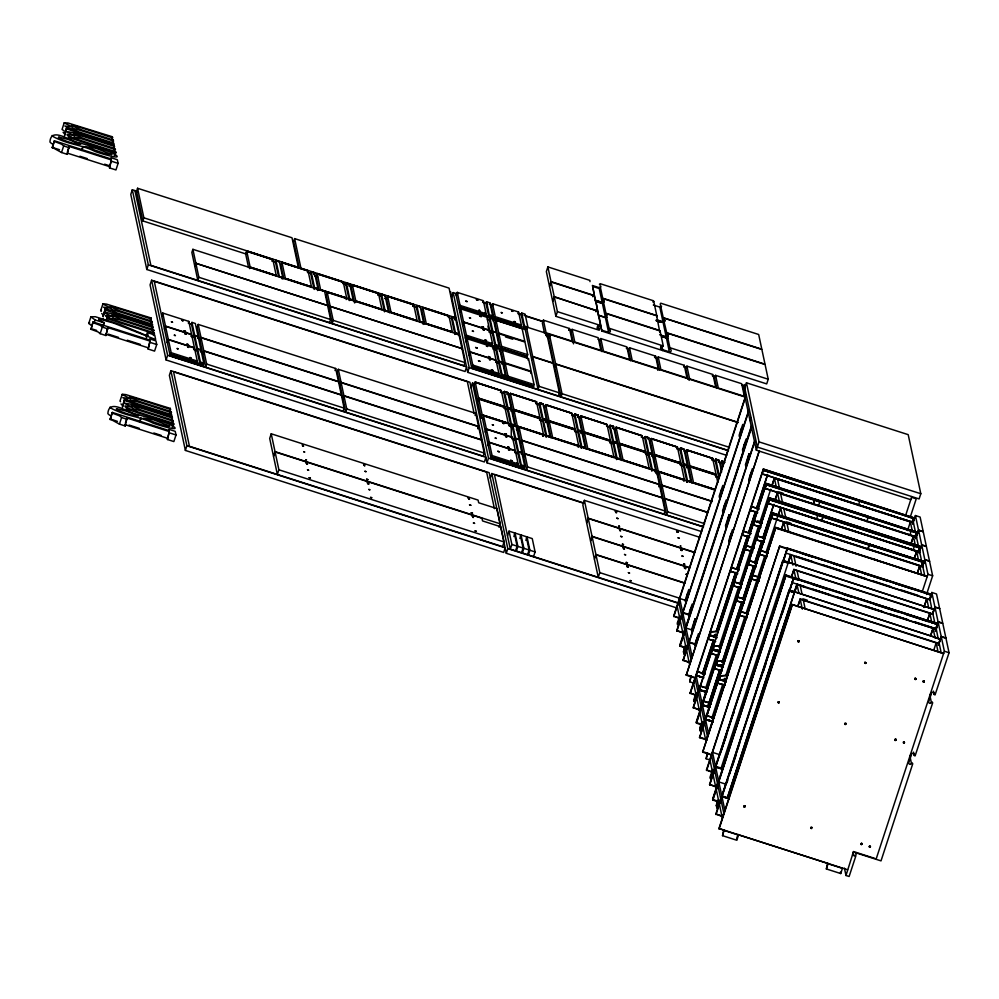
<?xml version="1.0" encoding="UTF-8"?>
<svg xmlns="http://www.w3.org/2000/svg" width="999" height="999" viewBox="0 0 999 999"><rect width="100%" height="100%" fill="white"/><g stroke="black" fill="none" stroke-linecap="round" stroke-linejoin="round"><path stroke-width="1.5" d="M797.826 641.058L798.688 642.157L798.988 640.796M797.851 641.47L798.164 640.659L799.038 641.033M602.872 299.663L603.521 298.751L656.48 315.721L656.842 316.733M605.993 314.872L606.655 313.449L659.615 330.432L659.864 331.581M860.776 843.993L861.625 843.144L862.112 844.242M862.075 843.743L861.425 844.704L860.726 843.843M896.128 740.159L895.941 739.26M916.046 678.758L915.559 679.62L914.859 679.183M913.523 752.135L914.197 755.606L915.109 755.893L932.679 702.809L932.242 701.947L931.368 702.397A1.374 1.361 -12 0 1 929.644 703.271A1.374 1.361 -12 0 1 928.758 701.56L930.881 695.067L930.106 694.817M933.466 691.146L934.127 694.605L935.052 694.904L949.05 652.722L942.819 623.513L938.123 622.015L935.776 629.195M923.076 681.58L923.426 680.781M810.913 828.296L811.85 827.309L810.676 827.497M844.704 723.825L845.916 723.463M52.885 144.168A19.043 1.886 18.1 0 1 51.324 143.319L49.95 142.045C50.799 125.574 71.94 142.632 79.87 142.882C91.309 146.691 103.696 148.576 114.635 154.233C125.949 161.488 96.216 152.173 94.743 151.299C83.654 145.629 71.154 144.618 59.765 139.673A19.043 1.886 18.1 0 1 53.484 136.726L52.11 135.452M69.143 146.416L67.283 154.345L61.526 152.51L52.235 147.377L54.383 140.784L111.176 158.991L110.889 157.667L117.32 159.728L118.094 163.361L115.946 169.942L109.503 167.882L111.376 159.952L69.143 146.416L67.42 151.686M52.398 148.152L54.383 140.784M64.311 130.994L62.05 129.458L64.198 122.865L67.969 122.977L112.437 136.788L111.776 140.372M66.521 127.972L64.56 135.502L66.521 127.972L71.766 129.658L64.873 126.024L72.74 127.185L64.198 122.865M61.526 152.51L63.674 145.916L61.601 144.193L54.545 141.558M81.606 150.374L82.905 146.416M81.868 150.449L83.154 146.491M112.25 142.595L113.112 139.96L82.005 129.995C45.579 115.347 116.471 139.348 112.637 137.737M112.45 143.531L113.112 139.96M113.399 148.014L114.261 145.379L75.1 132.942L66.034 131.443L74.563 135.764L67.083 134.291L67.22 135.165L73.589 138.237L68.344 136.551L68.544 137.5L115.809 152.647L114.947 155.282M113.599 148.951L114.261 145.379M114.273 152.123L114.935 148.539L83.841 138.574C47.415 123.938 118.307 147.939 114.46 146.316M109.503 167.882L111.376 159.952M114.323 155.657L115.609 151.711L80.32 140.397C53.821 128.721 120.617 151.611 115.135 149.475M92.045 325.999L88.749 323.439L90.897 316.845L95.23 316.708L120.467 324.613L148.227 336.263L147.44 332.617L154.683 334.927L155.657 339.523L113.436 323.014L98.764 318.956L98.926 319.98L104.071 322.789L102.797 326.798M132.318 189.735L130.782 194.405L146.803 269.493L465.084 371.516L466.608 366.845L148.327 264.822L132.318 189.735L136.751 191.159M93.019 321.94L91.021 329.308L98.077 331.943L100.15 333.666L105.906 335.514L107.78 327.572L150 341.109L148.139 349.038L154.57 351.111L156.731 344.518L155.956 340.884L149.525 338.823L149.8 340.147L93.019 321.94L91.021 329.308M137.575 188.274L143.868 217.807L298.314 267.32L292.02 237.774L137.575 188.274L136.551 191.383L142.857 220.929L246.803 254.245M94.256 322.602L95.117 319.967L90.897 316.845M101.299 311.238L100.674 310.614L102.997 303.746L106.606 304.133L151.061 317.957L150.399 321.528M105.145 309.128L103.184 316.658L105.145 309.128L110.39 310.814L103.509 307.18L111.364 308.341L102.835 304.021M100.15 333.666L102.31 327.073L100.225 325.349L93.182 322.714M102.785 326.748L104.071 322.789L95.117 319.967M106.106 320.354L106.968 317.719L112.225 319.393L105.857 316.321L105.719 315.459L113.187 316.933L105.282 313.224L104.658 312.6L105.469 312.25L117.345 315.172L152.897 326.536L152.235 330.107M105.906 335.514L107.78 327.572M142.857 220.929L143.868 217.807M146.803 269.493L148.327 264.822M110.802 415.796A19.043 1.886 18.1 0 1 109.241 414.947L107.867 413.673C108.729 397.202 129.87 414.248 137.8 414.498C149.226 418.306 161.613 420.204 172.552 425.849C183.878 433.116 154.146 423.788 152.66 422.927C141.583 417.257 129.071 416.246 117.682 411.288A19.043 1.886 18.1 0 1 111.401 408.354L110.027 407.08M151.611 280.207L150.075 284.877L166.084 359.965L484.378 461.975L485.901 457.305L167.62 355.282L151.611 280.207L469.892 382.23L486.988 462.812L701.648 531.618M127.06 418.032L125.2 425.974L119.443 424.125L110.152 419.006L112.3 412.412L169.093 430.606L168.806 429.295L175.237 431.356L176.011 434.977L173.863 441.57L167.432 439.51L169.293 431.568L127.06 418.032L125.337 423.314M110.315 419.78L112.3 412.412M120.579 401.698L119.967 401.074L122.29 394.218L125.899 394.605L170.354 408.416L169.693 411.988M124.438 399.6L122.477 407.13L124.438 399.6L129.683 401.273L122.802 397.652L130.657 398.813L122.128 394.48M150.2 320.592L151.061 317.957M146.154 336.563L147.44 332.617M145.954 339.323L146.816 336.688M151.074 324.687L151.736 321.116L120.629 311.151C84.216 296.503 155.107 320.504 151.261 318.893M119.443 424.125L121.603 417.532L119.518 415.821L112.475 413.186M151.548 326.923L152.41 324.275L117.12 312.974C90.622 301.298 157.417 324.188 151.935 322.053M152.273 333.654L153.571 329.695L122.465 319.73C86.039 305.095 156.93 329.096 153.097 327.472M148.139 349.038L150 341.109M152.909 333.279L153.571 329.695M153.384 335.502L154.246 332.867L118.943 321.553C92.445 309.877 159.241 332.767 153.771 330.644M161.738 316.333L162.725 313.037L188.811 321.403L191.583 334.415L165.497 326.049L162.725 313.037M164.435 328.983L165.497 326.049M164.585 329.658L165.559 326.361L191.646 334.727L194.418 347.739L168.332 339.373L165.559 326.361M192.882 249.313L191.858 252.422L197.827 280.407L198.851 277.285L192.882 249.313L324.625 291.533L330.594 319.518L329.583 322.627M139.535 421.99L140.822 418.032M139.785 422.077L141.084 418.119M167.283 342.307L167.832 340.934M168.332 339.373L167.42 342.982M194.855 266.458L195.854 263.249L327.597 305.482M166.084 359.965L167.62 355.282M170.629 354.071L170.117 355.632L202.735 366.084L203.784 363.149L201.011 350.137L197.615 349.051L197.115 350.612L199.887 363.624L203.284 364.71L170.667 354.258L196.753 362.625L197.265 361.064L194.493 348.052L168.406 339.685L171.179 352.697L170.667 354.258M170.891 370.666L169.368 375.349L185.377 450.424L503.671 552.447L505.194 547.777L186.9 445.754L170.891 370.666L489.185 472.689L506.281 553.284L676.523 607.854M188.811 321.403L188.336 323.139L191.471 324.151M191.933 322.402L191.433 323.963L194.206 336.975L194.718 335.414L191.933 322.402L195.329 323.489L198.102 336.501L197.552 337.874M169.493 411.051L170.354 408.416M198.202 324.413L197.178 327.522L199.962 340.547L200.974 337.425L198.202 324.413L335.689 368.481L338.461 381.493L200.974 337.425M194.78 335.726L194.268 337.287L197.04 350.299L197.552 348.738L194.78 335.726L198.177 336.813L200.949 349.825L200.399 351.198M170.167 414.223L171.029 411.588L139.922 401.61C103.509 386.975 174.4 410.976 170.554 409.353M170.367 415.159L171.029 411.588M197.665 338.374L198.177 336.813M171.316 419.642L172.178 417.008L133.029 404.57L123.951 403.072L132.48 407.392L125 405.919L125.15 406.78L131.506 409.865L126.261 408.179L126.461 409.115L173.726 424.275L172.864 426.91M171.516 420.579L172.178 417.008M172.19 423.738L172.852 420.167L141.758 410.202C105.332 395.554 176.224 419.555 172.377 417.944M167.432 439.51L169.293 431.568M201.036 337.737L203.821 350.749L341.308 394.817L338.536 381.805L201.036 337.737L200.025 340.846L202.797 353.858M172.24 427.285L173.526 423.326L138.237 412.025C111.738 400.349 178.534 423.239 173.052 421.103M201.011 350.137L200.537 351.885M203.821 350.749L202.859 354.17L205.644 367.182L206.656 364.073L203.883 351.061L341.371 395.129L344.143 408.141L343.132 411.251M199.887 363.624L200.399 362.063L197.615 349.051M272.377 261.326L272.814 259.39L246.716 251.036L245.704 254.146L248.564 267.57M246.803 251.398L250.137 267.058L276.224 275.424L272.889 259.765L246.803 251.398L246.254 252.772M185.377 450.424L186.9 445.754M249.625 268.619L250.137 267.058M272.34 261.139L272.814 259.39M275.474 262.138L275.936 260.402L279.37 261.663L275.936 260.402M275.974 260.577L275.512 262.325L278.546 276.561M307.605 272.615L308.029 270.679L281.943 262.325L280.919 265.434L283.778 278.858M281.943 262.325L281.468 264.061M294.63 238.611L300.924 268.157L455.382 317.657L449.075 288.112L294.63 238.611L293.606 241.721L299.275 268.306M282.754 277.522L279.358 276.423L276.024 260.764L279.408 261.85L282.754 277.522L282.242 279.071M307.517 272.24L308.029 270.679M314.086 274.513L314.548 272.777L311.164 271.691L310.689 273.426L308.566 272.577M317.507 290.547L317.969 288.811L314.635 273.139L311.238 272.053L310.726 273.614L313.761 287.849M314.123 274.7L314.635 273.139M317.158 273.614L343.294 282.155L317.158 273.614L316.146 276.723L319.006 290.147M317.195 273.788L316.695 275.349M314.111 289.46L314.623 287.899L318.044 289.173L314.623 287.899M271.216 433.791L269.693 438.461L273.501 456.306L275.025 451.635L271.216 433.791L478.109 500.099L478.671 502.772L496.94 508.628L500.174 523.801L499.025 527.31M275.087 451.948L273.564 456.618L277.372 474.463L278.896 469.792L275.087 451.948L481.98 518.256L482.542 520.929L500.811 526.785L504.045 541.957L502.522 546.628L189.448 446.278L173.564 371.815L486.638 472.165L494.418 508.641M327.235 292.37L326.223 295.492L332.192 323.464L333.204 320.354L327.235 292.37L458.991 334.603L464.96 362.575L463.936 365.696L150.861 265.347L134.99 190.884L137.962 191.833M329.22 309.528L330.207 306.318L461.963 348.539M346.378 282.979L349.812 284.253L346.378 282.979L345.916 284.715L342.744 283.529M346.466 283.341L345.954 284.902L349.288 300.562L349.8 299.001L346.466 283.341L349.85 284.428L353.196 300.1L349.8 299.001M349.088 286.139L349.775 284.066M349.85 284.428L349.3 285.801M346.166 299.563L346.665 298.002L343.331 282.342L317.245 273.976L320.579 289.635L346.665 298.002M378.047 295.192L378.471 293.256L352.385 284.902L351.361 288.012L354.545 302.922M352.46 285.264L355.806 300.936L381.893 309.29L378.546 293.631L352.46 285.264L351.91 286.638M355.294 302.485L355.806 300.936M335.015 370.554L335.689 368.481M477.884 428.471L478.558 426.398L475.786 413.386L338.299 369.318L337.275 372.427L340.06 385.439M338.299 369.318L341.071 382.33L340.122 385.751L342.894 398.763M343.918 395.654L481.406 439.722L478.633 426.71L341.134 382.642L343.918 395.654L342.957 399.076L345.741 412.088L346.753 408.978L343.981 395.966L481.468 440.035L484.24 453.047L483.229 456.156L170.155 355.819L154.283 281.356L467.345 381.693L474.15 413.611M381.131 296.004L381.606 294.268L385.027 295.542L381.606 294.268M381.643 294.443L381.168 296.191L384.515 311.85M413.261 306.481L413.686 304.545L387.6 296.191L386.588 299.3L389.448 312.724M387.687 296.553L391.021 312.225L417.107 320.579L413.773 304.92L387.687 296.553L387.137 297.927M413.224 306.293L413.686 304.545M416.82 305.557L420.254 306.83L416.82 305.557L416.358 307.292L413.186 306.106M423.164 324.413L423.626 322.677L420.292 307.005L416.895 305.919L416.396 307.48L419.43 321.715M422.827 307.48L448.951 316.021L422.827 307.48L421.803 310.589L424.662 324.013M422.864 307.667L422.352 309.215M451.685 297.265L453.209 292.595L457.654 294.018M448.401 317.395L448.913 315.834M492.157 317.407L492.669 315.846L489.885 302.834L486.501 301.748L485.989 303.296L488.761 316.321L492.157 317.407L459.54 306.955L485.639 315.309L486.138 313.761L483.366 300.736L457.28 292.382L456.293 295.679M454.97 319.668L455.432 317.932L452.048 316.845L451.573 318.581L449.45 317.732M452.122 317.207L451.61 318.768L454.957 334.428L455.457 332.879L452.122 317.207L455.507 318.294L458.853 333.966L458.341 335.514M455.007 319.855L455.507 318.294M457.28 292.382L460.052 305.394L458.991 308.329L493.406 319.355L496.191 332.367L492.794 331.281L490.022 318.269L489.51 319.83L492.282 332.842L492.794 331.281M459.827 312.2L460.801 308.903L463.573 321.915L462.525 324.85M462.662 325.524L463.648 322.227L489.735 330.594L492.507 343.606L491.995 345.167L465.909 336.8L498.513 347.252L495.129 346.166L492.357 333.154L492.857 331.593L496.253 332.679L499.025 345.691L497.977 348.626M465.871 336.613L465.359 338.174L499.775 349.2L502.547 362.225L501.998 363.586M465.909 336.8L466.421 335.239L463.648 322.227M466.183 342.045L467.17 338.748L469.942 351.76L469.031 355.369M468.881 354.695L469.43 353.321M489.385 304.383L489.885 302.834M726.76 455.382L467.694 372.352L469.218 367.669L453.209 292.595M526.211 328.147L494.767 318.244L520.854 326.598L521.366 325.05L518.581 312.025L492.495 303.671L491.52 306.968L494.218 319.618L525.349 329.595M501.448 375.824L472.277 366.645L498.364 375.012L498.876 373.451L496.091 360.439L470.005 352.073L472.777 365.085L471.728 368.019L504.333 378.471L505.394 375.549L502.622 362.525L499.225 361.438L498.713 362.999L501.498 376.011L504.882 377.098L502.584 376.186M488.761 316.321L489.273 314.76L486.501 301.748M492.12 317.22L491.545 318.469M470.979 387.737L472.502 383.067L475.462 384.016M489.223 332.143L489.66 330.282L486.888 317.27M492.907 320.916L493.406 319.355M494.218 319.618L494.73 318.057M494.767 318.244L495.279 316.683L492.495 303.671M475.187 382.055L501.311 390.609L475.187 382.055L474.163 385.177L477.659 401.573L478.646 398.276L504.77 406.818L504.258 408.379M504.22 408.191L504.695 406.456L501.348 390.784L475.262 382.43L474.712 383.803M496.066 320.379L498.763 333.017L524.85 341.383L522.152 328.733L496.066 320.379L495.005 323.301L497.777 336.326M498.763 333.017L497.839 336.626L500.624 349.65L528.508 358.591L531.206 371.228L505.119 362.874L502.422 350.224L501.373 353.159L504.145 366.171L505.119 362.874M526.71 358.004L527.684 354.707L524.987 342.058L498.901 333.703L498.351 335.077M495.129 346.166L495.641 344.605L492.857 331.593M475.262 382.43L478.608 398.089L478.134 399.825M504.832 407.13L478.746 398.763L477.734 401.885L481.231 418.281L482.167 414.797L478.821 399.138L504.92 407.492L508.254 423.164L482.167 414.797M478.821 399.138L478.284 400.512M475.112 415.459L475.786 413.386M499.775 349.2L499.313 350.949M500.624 349.65L501.598 346.341L498.901 333.703M499.163 361.126L498.651 362.687L495.879 349.675L496.391 348.114L499.163 361.126L502.547 362.225M477.947 428.783L478.633 426.71M482.642 419.193L483.616 415.896L509.702 424.25C513.611 428.646 508.079 439.672 515.209 440.322M518.581 312.025L518.119 313.773L522.652 315.135M502.622 362.525L502.147 364.273M521.715 313.037L524.487 326.049L527.884 327.135L525.112 314.123L521.715 313.037L521.203 314.598L523.988 327.61L527.372 328.696M505.269 363.549L504.208 366.483L506.98 379.495L507.967 376.198L505.269 363.549L531.356 371.915L534.053 384.553L533.079 387.862M501.498 376.011L501.998 374.45L499.225 361.438M485.339 431.843L486.388 428.908L483.616 415.896M485.477 432.517L486.451 429.22L512.549 437.574L515.322 450.599L489.235 442.232L486.451 429.22M523.988 327.61L524.487 326.049M503.933 393.169L504.408 391.421L507.792 392.507L507.367 394.43M504.408 391.421L503.971 393.344L507.317 409.016M526.386 326.948L525.362 330.057L531.668 359.603L532.679 356.481L526.386 326.948L546.74 333.466L553.034 362.999L532.679 356.481M488.174 445.167L489.235 442.232M488.324 445.841L489.298 442.545L515.384 450.899L518.156 463.923L517.657 465.472L491.558 457.117L524.175 467.569L520.779 466.483L518.006 453.459L518.518 451.91L521.903 452.997L524.687 466.009L523.626 468.943L491.021 458.491L491.52 456.93M547.877 266.92L546.353 271.591L549.487 286.301L551.011 281.631L547.877 266.92L589.885 280.382L589.984 281.643M507.117 394.58L507.792 392.507M486.988 462.812L488.511 458.141L472.502 383.067M540.459 405.132L536.013 403.708L536.488 401.71L510.402 393.344L509.39 396.466L512.887 412.862L513.861 409.565L539.947 417.919M510.402 393.344L509.94 395.092M491.558 457.117L492.07 455.556L489.298 442.545M507.829 407.455L511.213 408.541L507.879 392.882L504.483 391.795L507.829 407.455L507.392 409.378L505.307 408.716M507.492 409.877L507.867 407.642L511.251 408.728M551.073 281.943L549.55 286.613L552.684 301.311L554.22 296.641L551.073 281.943L593.081 295.404L592.832 296.728M510.926 411.151L511.363 409.215M528.508 358.591L527.971 359.952M490.259 478.196L491.795 473.526L583.578 502.947M513.823 409.378L539.91 417.744L536.575 402.073L510.489 393.718L513.823 409.378L513.311 410.939M540.059 418.419L513.973 410.052L512.949 413.174L515.809 426.585M543.406 320.155L546.103 332.804L572.202 341.171L569.505 328.521L543.406 320.155L542.357 323.089L544.517 333.216M509.702 424.25L509.24 425.999M543.006 436.188L543.481 434.453L540.134 418.781L514.048 410.427L513.498 411.8M532.754 356.793L531.73 359.902L538.036 389.448L539.048 386.326L532.754 356.793L553.096 363.311L559.403 392.857L558.379 395.966M511.388 424.163L514.772 425.249L511.438 409.59L508.041 408.504L511.388 424.163L510.951 426.086L508.866 425.424M510.951 426.086C510.252 421.428 519.805 428.334 511.463 424.538M595.866 311.713L596.728 311.276L596.291 310.414L554.283 296.953L552.759 301.623L555.894 316.333L599.2 330.219L598.826 326.498M512.837 425.262L512.325 426.81L515.097 439.835L515.609 438.274L512.837 425.262L516.221 426.348L519.005 439.36L515.609 438.274M530.844 373.464L531.356 371.915M546.103 332.804L545.604 334.365L549.949 335.751M546.053 335.539L546.74 333.466M514.048 410.427L517.382 426.086L516.92 427.822M543.044 436.376L543.518 434.627L517.42 426.273L516.446 429.57L519.418 430.519M549.338 334.303L548.326 337.412L554.62 366.958L555.644 363.836L549.338 334.303L745.017 397.015M519.093 427.26L518.081 430.382L520.854 443.394L521.878 440.284L519.093 427.26L656.58 471.328L655.906 473.414M515.671 438.586L515.172 440.134L517.944 453.159L518.456 451.598L515.671 438.586L519.068 439.672L521.84 452.684L521.328 454.245M555.894 316.333L557.417 311.663L554.283 296.953M514.872 452.46L515.384 450.899M521.94 440.584L520.916 443.706L523.701 456.718L524.712 453.608L521.94 440.584L659.427 484.652L662.2 497.677L524.712 453.608M536.026 403.446L536.488 401.71M539.622 402.709L543.056 403.983L539.622 402.709L539.16 404.458L535.988 403.271M539.71 403.084L539.198 404.632L542.532 420.304L543.044 418.743L539.71 403.084L543.094 404.17L546.441 419.83L545.841 422.277M520.779 466.483L521.291 464.922L518.518 451.91M524.775 453.908L523.763 457.03L526.535 470.042L527.559 466.933L524.775 453.908L662.262 497.977L665.047 511.001L664.023 514.11M555.706 364.148L554.695 367.257L560.988 396.803L562.012 393.693L555.706 364.148L738.049 422.589M569.505 328.521L568.955 329.895M545.629 404.632L571.753 413.186L545.629 404.632L544.605 407.754L548.101 424.15M545.666 404.82L545.154 406.381M568.656 329.882L571.615 330.831L571.053 332.28L573.513 343.856M572.115 329.358L574.8 342.008L600.899 350.362L598.201 337.724L572.115 329.358L571.565 330.731M539.485 419.667L542.607 420.666L543.081 418.931L546.478 420.017M542.719 421.166L543.194 419.418L546.615 420.691L546.116 422.252M507.504 535.814L509.028 531.143L514.248 532.817L517.095 546.141L515.559 550.811M545.904 422.589L546.615 420.691M592.519 285.527L595.404 301.024L592.519 285.527L599.038 287.625A1.374 1.361 -12 0 0 600.811 286.039M549.038 420.666L575.137 429.033L571.79 413.361L545.704 405.007L549.038 420.666L548.538 422.227M506.281 553.284L507.804 548.613L491.795 473.526M513.886 536.563L515.034 533.066L520.254 534.74L523.089 548.064L521.565 552.734M546.178 437.375C545.466 432.717 555.032 439.622 546.69 435.826M679.495 603.346L510.339 549.138L511.875 544.467L509.028 531.143M595.729 300.549L598.601 316.034L595.729 300.549L602.247 302.635A1.374 1.361 -12 0 0 603.821 302.085M519.892 538.486L521.028 534.989L526.248 536.663L529.095 549.987L527.559 554.657M516.346 551.061L517.869 546.391L515.034 533.066M606.793 317.37A1.374 1.361 -12 0 1 605.444 317.657L598.925 315.559L598.676 316.346L601.81 331.056L766.695 383.903L768.219 379.233L765.084 364.523L667.507 333.241L666.645 333.678M525.886 540.409L527.035 536.913L532.255 538.586L535.089 551.91L533.566 556.58M522.34 552.984L523.876 548.314L521.028 534.989M528.346 554.907L529.87 550.237L527.035 536.913M601.81 331.056L598.925 315.559M574.85 413.998L578.271 415.272L574.85 413.998L574.375 415.746L572.252 414.885M574.924 414.373L574.413 415.921L577.759 431.593L578.259 430.032L574.924 414.373L578.321 415.459L581.655 431.118L581.181 432.867M600.811 338.549L603.508 351.198L629.595 359.565L626.897 346.915L600.811 338.549L599.75 341.483L601.91 351.611M577.809 417.02L578.321 415.459M574.812 431.443L575.274 429.707M574.85 431.63L575.362 430.07L549.263 421.715L552.609 437.375L578.696 445.741L578.184 447.29M580.844 415.921L606.98 424.475L580.844 415.921L579.832 419.043L583.329 435.439L584.303 432.142L610.389 440.497L609.927 442.245L613.049 443.244L613.523 441.508L616.92 442.594M609.84 441.87L610.352 440.322L607.017 424.65L580.918 416.296L580.382 417.669M574.7 430.956L577.834 431.955L578.309 430.219L581.693 431.306L581.056 433.566M581.805 431.793L578.409 430.706L577.934 432.455L574.762 431.268M578.483 431.081L577.984 432.629L581.318 448.301L581.83 446.74L578.483 431.081L581.88 432.167L585.214 447.827L581.83 446.74M580.918 416.296L584.265 431.955L583.791 433.703M613.161 443.743L610.027 442.732L610.501 440.996L584.403 432.629L583.391 435.751L586.251 449.163M657.779 370.317L658.291 368.756L655.594 356.119L629.507 347.752L628.446 350.686L630.606 360.801M584.378 500.337L582.842 505.007L586.65 522.852L588.174 518.181L584.378 500.337L699.637 537.275M609.59 427.035L610.064 425.287L613.461 426.373L612.986 428.121M610.064 425.287L609.64 427.21L612.974 442.882M612.774 428.459L613.461 426.373M610.064 442.919L610.576 441.358L584.49 433.004L587.824 448.663L613.91 457.03L610.576 441.358M616.071 427.21L642.195 435.764L616.071 427.21L615.047 430.332L618.543 446.728L619.53 443.431L645.616 451.785M645.104 453.346L645.579 451.61L642.232 435.939L616.146 427.584L615.596 428.958M588.249 518.493L586.713 523.164L590.521 541.008L592.045 536.338L588.249 518.493L694.642 552.597M613.486 441.321L616.87 442.407L613.536 426.748L610.139 425.661L613.486 441.321L613.049 443.244M617.02 443.081L613.623 441.995L613.199 443.931L616.533 459.59M616.146 427.584L619.48 443.244L619.018 444.992M645.716 452.285L619.63 443.918L618.606 447.04L621.478 460.452M619.705 444.293L623.051 459.952L649.138 468.319L645.791 452.647L619.705 444.293L619.155 445.666M689.647 567.907L592.12 536.638L590.584 541.321L594.393 559.165M655.594 356.119L655.044 357.492M658.204 356.955L660.901 369.593L686.987 377.959L684.29 365.309L658.204 356.955L657.142 359.877L659.303 370.005M592.12 536.638L595.916 554.495L594.455 559.465L598.264 577.322L599.787 572.639L595.991 554.795L684.652 583.216M662.599 350.537L662.225 346.815M648.214 439.41L648.676 437.662L645.292 436.575L644.817 438.324L641.645 437.137M645.366 436.95L648.701 452.609L652.097 453.696L648.751 438.037L645.366 436.95L644.855 438.511L648.201 454.17M651.286 438.499L677.409 447.053L651.286 438.499L650.274 441.62L653.771 458.017L654.745 454.72L680.831 463.074M651.323 438.686L650.811 440.247M646.191 453.871L648.276 454.533L648.701 452.609M648.376 455.032L648.851 453.284L652.285 454.557L651.81 456.306M654.707 454.533L680.794 462.899L677.459 447.227L651.36 438.873L654.707 454.533L654.195 456.093M680.943 463.573L654.845 455.207L653.833 458.329L659.365 484.353L658.753 486.738M683.778 366.87L684.29 365.309M651.835 471.241C651.136 466.583 660.689 473.489 652.347 469.692M686.9 366.146L689.597 378.796L715.684 387.162L712.986 374.513L686.9 366.146L685.838 369.081L687.999 379.208M655.194 472.152L655.656 470.404L652.322 454.745L648.925 453.658L652.272 469.318L655.656 470.404M683.89 481.343L684.352 479.607L681.018 463.936L654.932 455.581L658.266 471.241L657.804 472.989M657.33 474.725L658.304 471.428L684.44 479.97L658.304 471.428M689.085 380.357L689.597 378.796M659.19 472.165L658.179 475.287L660.951 488.299L661.975 485.189L659.19 472.165L715.371 490.172M712.299 501.61L662.037 485.489L661.013 488.611L663.798 501.623M677.372 446.865C674.949 449.026 681.33 451.061 680.506 447.864L683.94 449.138L680.506 447.864M676.947 448.788L677.459 447.227M680.581 448.239L680.082 449.8L683.416 465.459L683.928 463.898L680.581 448.239L683.978 449.325L687.312 464.985L686.85 466.733M662.037 485.489L664.81 498.513L663.86 501.935L666.633 514.947L667.657 511.838L664.872 498.813L707.754 512.562M686.513 449.787L712.637 458.341L686.513 449.787L685.489 452.909L688.985 469.305L689.922 465.821L686.588 450.162L712.674 458.516L716.008 474.188L689.922 465.821M686.588 450.162L686.038 451.536M680.369 464.822L683.491 465.821L683.965 464.085L687.362 465.172L686.713 467.432M686.987 467.407L687.499 465.846L684.065 464.572L683.603 466.321L680.431 465.134M684.153 464.947L683.641 466.508L686.975 482.167L687.487 480.606L684.153 464.947L687.537 466.034L690.883 481.693L687.487 480.606M715.596 375.349L718.293 387.999L744.38 396.353L741.683 383.716L715.596 375.349L714.547 378.284L716.695 388.399M686.788 467.744L687.499 465.846M715.684 476.598L716.196 475.049L690.072 466.496L689.048 469.617L691.907 483.029M687.012 482.355L687.524 480.794L690.958 482.067L687.524 480.794M712.599 458.154C709.465 461.138 720.254 461.451 712.324 459.927M712.162 460.077L712.674 458.516M715.222 460.714L715.721 459.153L719.155 460.427L715.721 459.153M715.771 459.34L715.296 461.088L718.631 476.748M718.693 462.175L719.193 460.614L715.808 459.528L719.143 475.187L718.718 477.11L715.584 476.111M715.734 476.785L716.233 475.237L690.147 466.87L693.493 482.529L715.234 489.498M744.755 387.999L757.354 447.077L919.105 498.926L920.803 493.731L908.203 434.652L746.453 382.804L743.743 391.108L756.33 450.187L910.788 499.7M724.625 462.013L721.728 461.076L720.704 464.198L721.665 468.668M724.7 462.375L721.802 461.451L721.253 462.824M718.718 477.11L719.18 475.374M679.695 618.556L673.663 616.108L745.903 395.08M673.776 616.658L745.529 397.115M678.758 601.91L677.235 606.58L680.082 619.904M679.907 615.521L677.235 623.226L677.547 624.675L679.957 617.282M684.253 633.516L676.748 630.594L748.988 409.578M676.86 631.156L748.626 411.613M750.037 420.654L751.061 417.532M684.69 629.732L683.166 634.402L680.319 621.078M751.598 425.549L679.844 645.092L680.069 646.191L685.988 648.089M751.71 426.098L679.957 645.641L685.876 647.539M680.069 646.191L751.835 426.66M685.064 631.455L683.528 636.126L686.375 649.45L687.899 644.78M684.565 646.365L683.416 652.247L685.052 646.765M686.738 645.354L683.84 654.22L685.289 647.864M689.073 662.587L683.041 660.139L754.807 440.596M683.166 660.689L754.919 441.146M756.33 450.187L759.053 441.883L746.453 382.804M690.996 659.265L689.46 663.935L686.625 650.611M686.251 675.187L759.352 450.636L686.251 675.187L695.129 678.021M690.858 675.911L689.722 681.78L694.03 683.166M689.722 681.78L691.358 676.298M696.103 695.504L690.072 693.056L763.273 469.068L914.709 518.131L763.273 469.068M690.184 693.618L763.398 469.63M695.167 678.87L693.643 683.541L696.49 696.865L698.014 692.195M703.82 677.797L696.403 675.424L697.539 671.54L704.957 673.925M715.696 641.458L708.279 639.085L709.415 635.202L716.832 637.587M737.849 573.726L730.419 571.341L731.555 567.457L738.973 569.842M749.725 537.387L742.294 535.002L743.431 531.131L750.861 533.503M757.779 512.724L750.349 510.352L751.485 506.468L758.915 508.853M908.153 516.545L913.323 517.969L912.237 522.09L762.225 474.013L763.311 469.88L768.581 471.803M696.315 692.482L693.643 700.187L693.955 701.635L696.852 692.769M702.796 672.677L713.423 640.147M714.397 637.187L715.359 634.228M716.32 631.268L735.177 573.601M736.625 569.168L747.264 536.625M748.713 532.192L755.481 511.488M756.443 508.528L767.569 474.513M702.359 674.412L713.473 640.396M714.447 637.437L715.409 634.477M716.383 631.518L735.714 572.365M736.675 569.405L747.801 535.389M748.763 532.442L755.531 511.738M756.493 508.778L767.619 474.762M911.026 529.994L916.295 531.905L766.183 483.329L765.047 487.212M693.281 708.104L766.37 483.566L693.156 707.554L699.188 710.002M706.917 692.295L699.487 689.909L700.624 686.038L708.054 688.411M718.793 655.956L711.363 653.571L712.499 649.7L719.929 652.072M740.933 588.211L733.503 585.839L734.64 581.955L742.07 584.34M752.809 551.873L745.379 549.5L746.515 545.616L753.945 548.001M760.863 527.222L753.446 524.837L754.582 520.966L762 523.339M918.381 545.854L916.508 537.05L765.321 488.499L766.408 484.378L771.678 486.301M705.931 687.424L716.52 654.645M718.98 647.489L738.748 586.613M739.772 583.903L758.566 525.986M759.59 523.264L770.704 489.26M771.952 485.364L774.362 477.984L913.411 522.552L915.296 531.356M772.077 485.564L774.437 478.359L775.961 478.671M701.098 706.68L699.575 711.363L696.74 698.039M702.135 703.633L769.267 497.827L919.392 546.403L914.122 544.48M919.08 553.583L920.778 546.553L769.317 498.076L696.253 722.052L696.49 723.151L702.397 725.049M696.49 723.151L769.455 498.051M710.127 707.342L702.697 704.957L703.833 701.086L711.263 703.458M722.002 671.003L714.572 668.618L715.709 664.747L723.139 667.12M744.143 603.259L736.713 600.886L737.849 597.002L745.279 599.388M756.018 566.92L748.588 564.547L749.725 560.664L757.155 563.049M764.073 542.27L756.655 539.885L757.791 536.013L765.209 538.386M913.011 550.524L914.41 545.841L919.629 547.502L918.543 551.635L768.531 503.546L769.605 499.425L774.887 501.348M700.973 723.326L699.837 729.208L701.46 723.713M775.037 499.85L777.447 492.482L779.632 502.684M702.622 722.027L699.949 729.72L700.249 731.168L702.672 723.788M719.73 669.692L707.692 706.905L702.472 705.232M722.14 662.287L741.957 601.66M742.931 598.701L753.558 566.171M754.532 563.211L761.775 541.021M762.749 538.074L773.376 505.531M775.174 500.062L777.534 492.844L779.058 493.169L780.619 493.668L782.467 502.347M707.692 706.905L719.779 669.929M722.19 662.537L742.007 601.91M742.981 598.95L753.608 566.408M754.582 563.461L761.825 541.271M762.799 538.311L773.913 504.308M704.307 721.728L702.784 726.41L699.949 713.086M705.344 718.681L772.477 512.874L922.601 561.45L918.68 560.189M699.575 737.649L772.664 513.099L699.575 737.649L706.967 740.022M704.557 722.901L703.034 727.572L705.881 740.896L707.404 736.226M713.211 721.827L705.794 719.455L706.917 715.571L714.347 717.956M725.087 685.501L717.669 683.116L718.805 679.233L726.223 681.618M747.227 617.757L739.809 615.372L740.946 611.5L748.363 613.873M759.115 581.418L751.685 579.033L752.821 575.162L760.239 577.534M767.17 556.755L759.74 554.383L760.876 550.499L768.306 552.884M924.687 575.387L922.801 566.583L771.615 518.044L772.702 513.923L777.971 515.834L765.883 552.809M711.75 718.443L722.814 684.178M723.838 681.468L724.75 678.271M725.774 675.549L745.054 616.158M746.066 613.436L764.872 555.519M778.246 514.897L780.656 507.529L919.717 552.097L921.89 562.3M778.383 515.109L780.743 507.892L782.267 508.216M708.428 733.179L775.574 527.36L925.686 575.936L920.416 574.025M702.672 752.135L775.761 527.597L702.672 752.135L711.538 754.982M707.267 752.859L706.131 758.74L710.439 760.127M706.131 758.74L707.829 753.546L712.137 754.932M781.343 529.395L783.753 522.015L785.626 530.819M781.468 529.595L783.828 522.39L785.351 522.702L786.925 523.201L788.773 531.88M712.499 772.439L706.468 769.992L779.682 546.003L931.118 595.054L926.672 593.631M706.593 770.541L779.682 546.003M712.724 769.417L710.052 777.11L710.351 778.558L712.774 771.178M714.422 769.118L712.886 773.788L710.052 760.464M717.07 787.399L709.565 784.477L782.766 560.489L934.202 609.552L782.766 560.489M709.677 785.039L782.891 561.051M714.66 770.291L713.136 774.962L715.983 788.286L717.507 783.616M785.888 553.034L929.994 599.65L931.518 594.979L931.368 594.28L787.362 548.114L715.671 767.107L720.891 768.78L790.758 554.907L792.944 565.122M720.366 753.508L733.716 712.649M754.12 650.199L764.61 618.106M774.063 589.21L787.412 548.364L931.43 594.517L929.52 600.362M726.66 734.989L721.415 750.286M759.49 634.552L761.837 627.384M775.212 586.463L776.61 582.155M783.641 560.664L787.362 548.114M787.774 563.136L790.584 554.545M788.486 562.487L790.846 555.282L792.369 555.594M792.182 582.579L936.3 629.195L937.824 624.525L937.674 623.813L785.863 574.987L712.649 798.975L712.886 800.087L718.805 801.972M712.886 800.087L785.863 574.987M717.869 785.339L716.345 790.009L719.193 803.333L720.716 798.663M813.211 504.283L814.672 499.85L819.879 501.523L818.493 506.206M813.273 504.532L814.672 499.85M717.382 800.249L716.233 806.131L717.931 800.936M791.445 576.785L793.855 569.405L932.904 613.973L935.089 624.188M791.583 576.985L793.93 569.78L795.454 570.092L797.027 570.591L798.875 579.27M719.068 800.711L716.658 808.104L718.106 801.76M723.376 816.945L715.858 814.023L789.073 590.034L940.509 639.085L789.073 590.034M715.983 814.572L789.185 590.584M720.966 799.824L719.442 804.495L722.277 817.819L723.8 813.149M726.56 783.328L727.809 780.294M729.52 774.287L739.635 743.368M760.426 679.745L773.775 638.898M780.356 618.743L793.706 577.897L937.724 624.063M732.492 765.958L735.776 755.931M763.448 671.253L765.783 664.098M770.479 649.762L771.877 645.466M782.442 613.136L785.726 603.096M789.472 591.633L793.656 577.659L721.965 796.653L727.185 798.326L794.38 592.769L789.11 590.846L794.38 592.769M816.42 519.33L817.881 514.897L823.089 516.57L821.69 521.253M794.317 592.519L727.185 798.326M794.542 591.246L796.415 585.514M794.655 591.82L797.065 584.452L804.457 586.825M794.779 592.032L797.14 584.827L798.663 585.139M847.577 869.742L718.955 828.508L792.157 604.52L943.593 653.583L792.157 604.52M719.068 829.07L792.282 605.082M821.64 521.003L823.089 516.57M723.676 829.794L722.539 835.676L736.887 840.271L738.523 834.789M722.539 835.676L724.163 830.181M797.739 606.318L800.149 598.95L939.21 643.518L941.083 652.322M797.876 606.53L800.236 599.313L801.76 599.637L803.321 600.137L805.169 608.816M736.575 838.823L738.024 834.39M858.441 505.506L859.839 500.824L865.109 502.747M866.757 521.678L868.156 516.995L862.986 515.559M867.781 549.3L869.23 544.855L874.5 546.778M867.831 549.537L869.23 544.855M905.444 515.996L911.8 496.578M910.114 517.569L916.233 498.838L911.538 497.327M907.542 530.569L910.364 521.928L777.572 479.358M911.925 522.652L913.323 517.969M912.661 523.501L914.597 517.569M912.611 524.163L915.421 515.546L920.116 517.045L926.348 546.253L921.652 544.742L915.421 515.546M909.802 535.476L911.2 530.794L916.42 532.467L915.334 536.588L765.321 488.499M911.063 543.444L913.411 536.226L916.582 537.425M911.1 543.618L913.448 536.413L780.656 493.856M914.959 536.9L916.42 532.467M915.022 537.137L916.47 532.704L766.458 484.627M915.696 538.648L918.518 530.032L923.213 531.543M915.871 538.536L918.556 530.257L923.263 531.755M914.272 558.491L916.62 551.273L918.78 561.401M914.31 558.666L916.657 551.46L783.865 508.903M918.231 552.185L919.629 547.502M919.38 552.26L921.652 544.742M917.357 572.976L919.717 565.771L922.889 566.957M917.394 573.164L919.754 565.958L786.962 523.389M921.752 564.959L922.714 562L918.805 560.751M921.315 566.683L922.764 562.25L772.751 514.16L705.569 719.73L710.726 721.153M922.539 566.046L923.988 561.6L772.527 513.124M922.464 566.758L924.812 559.577L929.507 561.088M922.514 566.97L924.862 559.79L929.557 561.301M827.509 863.074L826.373 868.955L840.721 873.551L842.419 868.356L828.071 863.76L826.373 868.955M922.314 591.52L927.946 574.288L921.727 545.079L926.423 546.59L932.641 575.786L926.523 594.517M923.9 607.317L926.722 598.663L928.583 607.342M923.938 607.504L926.772 598.851L793.968 556.281M929.482 599.65L931.83 592.469L936.525 593.98L942.756 623.176L938.061 621.678L931.83 592.469M929.47 600.112L931.368 594.28M927.459 620.367L929.819 613.161L932.991 614.348M927.497 620.554L929.857 613.336L797.065 570.779M852.597 854.37L853.508 851.573L874.787 858.391M852.609 855.244L855.743 856.243L849.125 876.485L845.991 875.486L853.508 851.573M932.641 613.436L934.09 608.99M932.567 614.148L934.914 606.967L939.609 608.466M932.616 614.36L934.964 607.18L939.659 608.691M856.643 852.572L855.619 855.693L852.659 854.744M930.668 635.414L932.554 629.645M930.706 635.601L933.066 628.383L800.274 585.826M935.364 629.957L938.061 621.678M935.339 631.356L937.412 624.587M933.803 650.087L936.15 642.881L803.358 600.324M938.448 644.455L940.384 638.536M938.398 645.117L941.22 636.5L945.916 638.011M938.448 645.342L941.258 636.725L945.966 638.224M938.123 622.015L944.355 651.211L876.21 858.84M743.93 806.368L744.38 805.669M88.749 323.439L89.723 322.877M596.665 310.964L595.966 311.438M916.021 678.933L914.997 679.295M894.829 739.735L895.853 739.372M860.813 843.818L861.675 843.381L861.875 844.305M910.164 755.806L910.951 756.056L908.828 762.549A1.374 1.361 -12 0 0 909.714 764.26A1.374 1.361 -12 0 0 911.438 763.386L912.299 762.949L912.736 763.81L881.018 860.876L853.633 852.122M923.113 681.405C924.924 679.72 924.075 683.616 923.026 681.343M870.404 846.702C868.793 849.125 869.192 843.68 870.491 846.765M865.921 662.911L864.747 663.099M100.674 310.614L101.486 310.264M102.51 319.193L103.322 318.843M797.951 641.133L798.9 640.921M744.005 806.205L744.954 805.981M896.003 740.084L894.742 739.685M870.329 846.865L869.13 846.653L870.341 846.265M864.772 662.499L866.008 662.974M845.891 724.063L845.092 724.3M63.099 132.305L64.61 133.966M101.723 313.461L103.234 315.122M121.016 403.933L122.527 405.582M778.134 701.985L779.108 702.022M659.777 331.993L656.58 315.484L603.458 298.439L602.584 298.876L602.934 299.962M903.483 741.782L903.72 743.069L904.008 741.758M592.944 296.403L593.019 295.092L551.011 281.631M717.045 635.401L710.863 635.901L710.514 631.843L718.231 631.218M718.281 631.468L710.514 631.843M716.982 635.152L710.863 635.901M720.129 649.887L713.948 650.386L713.598 646.341L721.328 645.716M721.378 645.966L713.598 646.341M716.982 649.899L713.948 650.386M723.338 664.934L717.157 665.434L716.807 661.388L724.525 660.764M724.587 661.013L716.807 661.388M721.74 664.822L717.157 665.434M726.435 679.432L720.254 679.932L719.892 675.873L727.622 675.262M727.672 675.499L719.892 675.873M726.373 679.183L720.254 679.932M476.336 299.613L477.884 300.125M181.768 320.292L183.329 320.791L182.492 320.442M186.151 334.128L184.603 333.616L186.176 334.116M505.506 436.476L507.067 436.963L506.231 436.613M508.354 449.775L509.902 450.287L509.178 450.149M309.141 477.684L309.765 477.809M366.571 479.17L367.882 479.595M367.869 479.607L366.67 479.245M371.728 497.714L370.442 497.327L371.753 497.752M475.162 530.931L476.373 531.281L475.062 530.856M622.302 544.205L623.601 544.642L622.914 544.355M626.161 562.375L627.447 562.812M683.616 563.861L684.902 564.285L683.603 563.873M367.507 483.541L368.806 483.966M368.793 483.978L367.607 483.616M678.021 532.367L676.822 531.955L677.459 532.217M684.552 568.231L685.838 568.656L684.527 568.244M627.097 566.745L628.396 567.17M628.383 567.182L627.185 566.808M744.33 806.98L745.142 806.018M652.859 301.998L653.721 301.561L653.284 300.699L600.312 283.728L599.45 284.166L599.887 285.027M861.375 844.48L860.713 843.668M486.95 346.154C484.852 345.716 489.223 346.803 487.05 346.353M503.396 423.289C501.198 422.827 505.706 423.963 503.496 423.501M188.187 347.09C186.089 346.653 190.459 347.739 188.274 347.29M680.356 545.854L681.031 546.141L680.406 546.003M305.894 459.652L306.568 459.94L305.944 459.815M309.815 477.972L310.439 478.096L309.166 477.709M619.992 530.569L620.654 530.856L620.017 530.719M302.997 446.029L303.634 446.153L302.422 445.804M364.273 465.522L364.935 465.809L364.31 465.671M468.893 499.05L469.555 499.338L468.918 499.213M623.888 548.876L624.525 549.013L623.314 548.663M306.83 464.023L307.505 464.31L306.868 464.173M472.764 517.207L473.426 517.494L472.789 517.357M619.805 529.595C617.844 529.145 621.778 530.182 619.792 529.732M681.106 549.238C679.195 548.813 683.041 549.825 681.093 549.388M302.772 444.892C300.811 444.455 304.745 445.479 302.759 445.03M364.086 464.547C362.15 464.123 366.046 465.109 364.073 464.685M472.577 516.233C470.629 515.784 474.55 516.82 472.564 516.371M304.258 451.785C302.31 451.348 306.231 452.385 304.22 451.923M686.463 574.3C684.477 573.838 688.448 574.887 686.425 574.425M479.408 310.364C476.998 309.79 481.768 311.101 479.308 310.502M514.635 321.653C512.125 321.041 516.945 322.377 514.522 321.79M171.99 321.99C169.505 321.391 174.388 322.727 171.878 322.128M174.825 335.314C172.427 334.752 177.173 336.014 174.725 335.452M177.672 348.626C175.262 348.052 180.02 349.363 177.56 348.776M190.534 357.667C188.074 357.093 192.907 358.404 190.434 357.817M653.309 305.02L659.827 307.105A1.374 1.361 -12 0 0 661.563 306.231M593.756 286.788L598.201 288.212M113.312 140.896C118.781 143.019 51.985 120.142 78.484 131.806L113.786 143.119L113.986 144.056L66.721 128.908M595.654 300.237L602.185 302.335A1.374 1.361 -12 0 0 603.908 301.448M656.443 319.717L662.974 321.815A1.374 1.361 -12 0 0 664.735 320.229M656.505 320.03L663.036 322.128L666.171 336.825A1.374 1.361 -12 0 0 667.894 335.951M596.89 301.498L602.822 303.396M656.193 320.504L662.05 322.377M596.952 301.798L601.398 303.221M656.256 320.804L660.651 322.215M554.22 296.641L596.74 310.926M598.863 315.259L605.382 317.345A1.374 1.361 -12 0 0 606.955 316.783M659.652 334.74L666.171 336.825M661.013 335.464L666.233 337.138A1.374 1.361 -12 0 0 667.807 336.576M662.325 336.463L668.194 338.336M662.387 336.763L666.795 338.174M63.674 145.916L69.431 147.752M111.663 161.289L118.094 163.361M52.235 147.377L59.515 149.713M79.895 156.244L87.175 158.579M104.645 164.186L109.016 165.584M109.216 166.533L66.995 153.009L67.283 154.345M557.417 311.663L599.425 325.125L599.862 325.986L599 326.423A1.374 1.361 -12 0 0 597.265 327.297A1.374 1.361 -12 0 0 598.151 329.021L599.45 329.433M768.219 379.233L670.641 347.952L669.78 348.389L670.217 349.25A1.374 1.361 -12 0 1 671.103 350.961A1.374 1.361 -12 0 1 669.367 351.848L661.55 349.338A1.374 1.361 -12 0 1 660.664 347.627A1.374 1.361 -12 0 1 662.399 346.74L663.274 345.954L660.014 330.769M602.06 330.269L608.578 332.367A1.374 1.361 -12 0 0 610.314 331.481A1.374 1.361 -12 0 0 609.427 329.77L605.931 314.56M482.817 302.085L487.262 303.509M490.222 304.458L493.181 305.407M518.344 313.474L521.316 314.423M524.275 315.372L543.518 321.541M568.681 329.608L571.64 330.557M598.289 339.098L601.248 340.047M626.423 348.114L629.382 349.063M654.545 357.13L657.504 358.079M684.153 366.621L687.112 367.57M712.287 375.636L715.247 376.586M741.895 385.127L744.854 386.076M482.592 302.297L487.05 303.721M525.624 316.096L543.431 321.803M598.326 339.398L601.298 340.347M626.51 348.426L629.482 349.375M654.707 357.467L657.692 358.504M684.377 366.983L687.349 367.932M712.574 376.011L715.546 376.96M658.291 368.756L632.205 360.402L629.507 347.752M460.052 305.394L486.138 313.761M489.273 314.76L492.669 315.846M495.279 316.683L521.366 325.05M545.641 334.553L549.987 335.939M546.578 336.563L549.475 337.5M487.462 319.343L489.547 320.005M272.852 259.578L246.716 251.036M281.98 262.5L308.067 270.866M314.598 272.952L311.164 271.691M378.509 293.444L352.385 284.902M413.736 304.732L387.6 296.191M455.469 318.119L452.048 316.845M463.573 321.915L489.66 330.282M272.302 260.951L275.437 261.95M377.959 294.817L381.094 295.816M492.245 332.655L489.16 331.843M505.494 336.9L512.737 339.223M314.76 276.024L317.732 276.973M384.565 298.401L387.525 299.35M490.309 332.667L492.395 333.329M501.598 346.341L527.684 354.707M466.421 335.239L492.507 343.606M495.641 344.605L499.025 345.691M555.644 363.836L737.974 422.29M317.969 288.811L314.585 287.712L311.238 272.053M423.626 322.677L420.242 321.591L416.895 305.919M455.457 332.879L458.853 333.966M501.086 347.902L527.222 356.456L501.123 348.089M492.782 348.851L495.916 349.862M759.053 441.883L920.803 493.731M195.879 263.349L327.622 305.582M330.232 306.418L461.988 348.639M469.942 351.76L496.028 360.127L493.256 347.115M496.528 361.838L498.613 362.5M495.629 362.175L498.751 363.186M198.851 277.285L330.594 319.518M333.204 320.354L464.96 362.575M472.777 365.085L498.876 373.451M501.998 374.45L505.394 375.549M507.967 376.198L534.053 384.553M539.048 386.326L559.403 392.857M562.012 393.693L729.52 447.377M533.541 386.113L507.455 377.747L533.578 386.301M728.508 450.499L471.765 368.206L455.881 293.743M469.218 367.669L728.296 450.711M763.361 470.129L913.373 518.219M763.411 470.379L913.436 518.456M763.661 474.238L912.237 522.09M504.445 391.608L507.842 392.694M510.439 393.531L536.538 401.898M610.102 425.474L613.498 426.561M648.713 437.849L645.292 436.575M724.662 462.187L721.728 461.076M913.498 522.927L911.887 522.24M500.761 391.97L503.896 392.982M606.43 425.849L609.552 426.848M500.624 392.083L503.596 393.032M536.163 403.459L540.596 404.882M543.556 405.831L546.528 406.78M571.69 414.847L574.65 415.796M577.609 416.745L580.569 417.694M607.217 426.236L610.177 427.185M613.136 428.134L616.096 429.083M641.271 437.15L644.23 438.099M676.798 448.539L681.243 449.962M684.203 450.911L687.162 451.86M718.244 461.825L721.216 462.774M500.399 392.295L503.371 393.244M543.431 406.081L546.391 407.03M571.615 415.122L574.587 416.071M577.559 417.02L580.519 417.969M613.161 428.434L616.133 429.383M684.377 451.261L687.349 452.21M712.574 460.302L715.546 461.251M718.506 462.2L721.478 463.149M766.233 483.578L917.806 532.617L766.483 484.115M767.594 484.24L771.453 485.252M766.508 484.865L916.52 532.954M778.696 491.845L783.129 493.269M478.608 398.089L504.695 406.456M543.044 418.743L546.441 419.83M578.259 430.032L581.655 431.118M584.265 431.955L610.352 440.322M619.48 443.244L645.579 451.61M683.928 463.898L687.312 464.985M511.401 409.403L507.967 408.129L507.542 410.052L510.876 425.724M575.312 429.895L549.188 421.341L548.713 423.089M505.369 409.016L507.455 409.69M539.547 419.98L542.682 420.979M646.253 454.17L648.339 454.845M715.646 476.423L718.818 477.609L719.33 476.048M818.943 514.21L822.801 515.209M920.891 547.115L769.58 498.613L696.365 722.602L702.285 724.5M769.692 499.163L921.016 547.664M769.667 499.675L919.679 547.752M769.717 499.912L919.729 548.001M919.792 552.459L918.193 551.773M517.382 426.086L543.481 434.453M658.266 471.241L684.352 479.607M715.272 489.685L693.531 482.717L715.309 489.872M543.556 434.815L517.42 426.273M510.277 426.336L512.362 426.998M751.535 506.718L758.965 509.09M772.789 513.661L923.988 561.6M772.801 514.41L922.714 562M756.243 512L750.349 510.352M786.475 521.865L790.908 523.276M194.718 335.414L198.102 336.501M341.071 382.33L478.558 426.398M486.388 428.908L512.475 437.275M521.878 440.284L659.365 484.353M661.975 485.189L712.237 501.298M511.925 438.648L515.059 439.647M191.034 335.789L194.168 336.788M191.184 336.463L194.305 337.475M105.345 310.065L152.61 325.224L152.41 324.275M927.946 574.288L932.641 575.786M757.329 520.866L761.787 522.29M775.624 527.609L927.197 576.648L775.873 528.146M754.632 521.203L762.062 523.588M776.972 528.271L780.843 529.283M760.813 526.972L753.446 524.837M197.552 348.738L200.949 349.825M518.456 451.598L521.84 452.684M664.81 498.513L707.679 512.25M193.881 349.113L197.003 350.112M514.772 451.973L517.907 452.972M194.018 349.787L197.153 350.799M514.922 452.647L518.044 453.646M743.481 531.368L750.911 533.753M757.841 536.251L765.271 538.636M102.31 327.073L108.067 328.921M150.287 342.457L156.731 344.518M787.512 548.826L931.518 594.979M779.794 546.553L787.212 548.926M802.047 553.683L812.437 557.017M833.203 563.673L858.428 571.753M864.36 573.651L886.613 580.794M895.516 583.641L911.837 588.873M748.176 536.663L742.294 535.002M764.023 542.02L756.655 539.885M171.179 352.697L197.265 361.064M200.399 362.063L203.784 363.149M206.656 364.073L344.143 408.141M346.753 408.978L484.24 453.047M492.07 455.556L518.156 463.923M521.291 464.922L524.687 466.009M527.559 466.933L665.047 511.001M667.657 511.838L704.607 523.676M92.32 329.008L96.678 330.407M108.329 334.141L118.519 337.4M127.26 340.209L140.372 344.405M105.619 334.166L147.852 347.702M796.278 556.368L812.612 561.6M823.001 564.934L840.821 570.641M848.238 573.014L866.058 578.733M873.476 581.106L891.295 586.825M901.685 590.147L918.019 595.392M703.596 526.798L491.058 458.666L482.305 417.644M488.511 458.141L703.171 526.948M929.894 599.85L928.296 599.163M746.578 545.866L753.995 548.239M760.926 550.749L768.356 553.121M751.273 551.161L745.379 549.5M767.12 556.518L759.74 554.383M583.491 503.209L494.468 474.675L510.339 549.138M749.774 560.914L757.205 563.286M793.805 578.359L937.824 624.525M786.101 576.098L797.964 579.895M812.799 584.652L826.148 588.935M843.955 594.642L851.373 597.015M875.112 604.62L897.364 611.75M906.268 614.61L928.521 621.74M755.968 566.683L748.588 564.547M796.64 584.003L804.058 586.376M812.974 589.235L829.295 594.467M838.211 597.327L854.545 602.559M864.934 605.894L882.754 611.6M890.171 613.985L907.991 619.692M915.409 622.065L934.714 628.259M813.336 589.672L829.607 594.88M837 597.252L854.757 602.946M865.109 606.268L882.866 611.95M890.259 614.323L908.016 620.017M915.409 622.389L936.113 629.02M936.2 629.395L934.589 628.708M588.174 518.181L694.829 552.36M731.605 567.707L739.035 570.092M752.871 575.399L760.301 577.784M736.3 573.001L730.419 571.341M759.053 581.168L751.685 579.033M802.871 598.788L807.317 600.212M939.285 643.88L936.113 642.694L937.961 651.373M592.045 536.338L689.809 567.669M734.69 582.205L742.12 584.577M944.355 651.211L949.05 652.722M740.883 587.974L733.503 585.839M171.229 412.525C176.698 414.647 109.915 391.758 136.413 403.434L171.703 414.747L171.903 415.684L124.638 400.537M737.899 597.252L745.329 599.625M275.025 451.635L500.174 523.801M595.916 554.495L684.79 582.979M744.093 603.021L736.713 600.886M740.996 611.738L748.426 614.123M747.177 617.507L739.809 615.372M121.603 417.532L127.348 419.38M169.58 432.917L176.011 434.977M278.896 469.792L504.045 541.957M511.875 544.467L517.095 546.141M517.869 546.391L523.089 548.064M523.876 548.314L529.095 549.987M529.87 550.237L535.089 551.91M599.787 572.639L679.782 598.289M685.639 600.387L679.72 598.488L682.692 612.424L688.611 614.323M110.152 419.006L117.432 421.341M129.083 425.075L139.273 428.334M153.834 433.004L161.114 435.339M167.145 438.161L124.912 424.625L125.2 425.974M507.804 548.613L679.532 603.646M688.723 614.885L682.804 612.986L685.776 626.922M930.269 694.293L931.056 694.555L931.48 693.256A1.374 1.361 -12 0 1 933.203 692.369A1.374 1.361 -12 0 1 934.09 694.093M673.663 616.108L678.096 617.519M709.465 635.451L716.895 637.824M691.932 629.932L686.013 628.034L688.985 641.97L696.39 644.343M714.16 640.746L708.279 639.085M676.748 630.594L682.667 632.492M696.503 644.892L689.098 642.519L692.07 656.455M712.549 649.937L719.979 652.322M717.257 655.232L711.363 653.571M715.759 664.984L723.189 667.369M721.952 670.754L714.572 668.618M683.041 660.139L690.434 662.499M697.589 671.79L705.007 674.163M718.855 679.482L726.273 681.867M702.285 677.072L696.403 675.424M703.521 677.821L696.128 675.449L699.1 689.385L706.493 691.758M696.178 675.699L701.348 677.122M725.037 685.252L717.669 683.116M686.138 674.625L692.045 676.523M691.42 676.598L694.293 677.509M700.674 686.276L708.104 688.661M910.339 755.294L911.113 755.544L911.538 754.245A1.374 1.361 -12 0 1 913.273 753.371A1.374 1.361 -12 0 1 914.147 755.082M705.381 691.57L699.487 689.909M705.132 691.832L699.213 689.934L702.185 703.883M699.263 690.184L704.432 691.608M690.072 693.056L695.978 694.954M703.883 701.323L711.313 703.708M710.077 707.092L702.697 704.957M709.827 707.354L702.422 704.982L705.394 718.93M694.642 708.029L699.075 709.452M706.98 715.821L714.397 718.194M708.353 719.879L712.799 721.303M713.161 721.59L705.794 719.455M706.817 719.892L712.911 721.852M699.462 737.1L703.895 738.511M719.929 754.745L712.524 752.372L715.496 766.308M702.547 751.585L708.466 753.483M716.982 766.782L721.415 768.206M723.014 769.242L715.621 766.87L718.593 780.806M706.468 769.992L710.901 771.415M726.223 784.29L718.83 781.917L721.802 795.853L729.195 798.226M709.565 784.477L715.471 786.375M729.32 798.775L721.915 796.403L724.887 810.351M718.681 801.423L712.774 799.525L785.976 575.536L937.174 623.488M715.858 814.023L723.251 816.395M718.955 828.508L724.862 830.406M738.174 834.677L828.346 863.586M724.225 830.481L738.586 835.077M512.275 311.064C514.66 312.025 510.027 310.327 512.375 311.276M476.461 299.712L477.847 300.087M489.785 359.478C492.17 360.427 487.537 358.741 489.885 359.677M182.592 320.642L181.893 320.379M506.331 436.825L505.544 436.501M619.043 526.198C621.003 526.985 617.22 525.586 619.093 526.361M622.964 544.517L622.389 544.293M626.261 562.449L627.472 562.799M677.422 532.067L678.096 532.355M616.121 512.412C618.056 513.199 614.248 511.8 616.146 512.574M501.76 312.612C503.983 313.561 499.45 311.813 501.66 312.749M470.067 317.844C472.265 318.781 467.807 317.07 469.967 317.982M472.914 331.168C475.124 332.093 470.616 330.394 472.802 331.306M492.882 424.837C495.092 425.761 490.596 424.063 492.782 424.975M495.729 438.161C497.939 439.098 493.431 437.375 495.616 438.299M744.168 806.917L745.167 806.93L745.042 805.868M667.881 335.214A1.374 1.361 -12 0 0 667.082 334.54L666.558 333.728M606.068 314.673L606.231 314.747A1.374 1.361 -12 0 1 606.83 315.135M609.427 329.77L608.99 328.908L609.852 328.471L663.274 345.954M744.218 807.142L743.843 806.305M663.523 319.031L660.227 304.008L660.751 303.197L758.678 334.49L761.812 349.2L663.885 317.907L663.411 318.843L666.708 332.767M663.486 319.193L664.31 318.231L761.875 349.5L765.022 364.21L667.444 332.942L666.583 333.379L667.02 334.24A1.374 1.361 -12 0 1 667.819 334.915M659.977 330.931L606.718 313.761L605.831 314.41M924.112 680.843L924.2 682.155L923.088 681.693M844.992 724.45L844.904 723.139L846.016 723.613M811.9 827.534L810.938 827.447L810.838 828.408M779.058 701.785L778.92 703.084L777.884 702.409M916.021 678.646L915.109 678.346L914.809 679.27M864.647 662.949C866.845 665.159 865.097 659.79 864.697 663.186M810.701 828.021L811.65 828.596L812 827.634M799.088 640.946L798.638 641.932L797.814 641.42M779.158 701.935L778.708 702.921L777.871 702.235M916.083 678.808L915.221 678.059L914.747 679.095M605.894 314.722L605.756 314.073M845.966 723.388L845.504 724.562L844.667 723.776M929.894 599.188L931.692 608.279M936.2 628.733L938.298 639.223M918.543 551.635L768.531 503.546M921.627 566.121L771.615 518.044M910.326 521.74L912.174 530.419M913.411 536.226L915.259 544.905M919.717 565.771L921.565 574.45M929.819 613.161L931.98 623.276M933.029 628.209L935.189 638.324M930.119 696.515L931.368 702.397M867.981 516.196L862.761 514.522M871.066 530.681L865.846 529.008M871.415 532.28L866.195 530.606M874.275 545.729L869.055 544.055M877.372 560.227L872.152 558.553M909.864 756.031L911.438 763.386M816.845 487.275L811.625 485.601M819.717 500.724L814.497 499.05M826.011 530.257L820.791 528.583M826.235 531.306L821.016 529.632M829.108 544.755L823.888 543.081M777.534 479.17L779.382 487.849M783.828 508.716L785.676 517.395M793.93 556.106L796.091 566.221M800.236 585.639L802.085 594.318M774.362 477.984L776.235 486.788M780.656 507.529L782.542 516.321M793.855 569.405L796.028 579.607M796.877 584.078L798.938 593.256M800.149 598.95L802.334 609.153M774.537 499.75L769.267 497.827M777.746 514.785L772.477 512.874M745.192 388.761L744.292 384.553L743.244 387.475L745.404 397.602M844.417 868.094L845.991 875.486M840.409 872.102L840.721 873.551M746.103 439.036L742.494 449.75L742.869 451.473L745.092 442.869L743.893 445.779M752.397 468.568L748.8 479.295L749.163 481.019L751.398 472.415L750.199 475.324M742.744 424.45L739.148 435.177L739.51 436.9L741.745 428.296L740.546 431.206M773.526 590.421L773.688 591.133M754.357 519.917L753.171 523.551M767.419 609.115L767.569 609.815M746.29 544.567L745.104 548.201M721.802 461.451L722.714 465.721M719.193 460.614L721.628 472.003M726.161 500.024L722.564 510.739L722.926 512.462L725.162 503.858L723.963 506.78M732.467 529.57L728.858 540.284L729.233 542.007L731.455 533.404L730.257 536.313M722.814 485.452L719.205 496.166L719.58 497.889L721.815 489.285L720.604 492.195M716.058 474.375L690.009 466.196M716.233 475.237L717.757 482.355M753.596 651.41L753.745 652.122M734.415 580.906L733.229 584.54M667.082 334.54L670.217 349.25M659.827 307.105L662.974 321.815M666.233 337.138L669.367 351.848M690.072 466.496L689.597 468.244M653.733 301.211L656.955 316.408M660.913 346.391L661.55 349.338M733.666 712.412L733.815 713.111M679.682 461.6L680.282 464.448M713.373 645.292L713.573 647.827M716.47 659.79L716.708 663.348M719.68 674.837L719.817 677.122M712.275 648.651L711.088 652.285M692.145 604.108L688.548 614.822L688.91 616.545L691.146 607.941L689.947 610.851M698.451 633.641L694.842 644.355L695.217 646.078L697.439 637.474L696.241 640.396M688.798 589.522L685.189 600.249L685.564 601.972L687.787 593.369L686.588 596.278M652.135 453.883L648.788 452.984M700.399 684.989L699.213 688.623M648.851 453.284L648.413 455.219L651.46 469.455M705.519 719.48L708.491 733.416M678.696 601.598L681.668 615.546M681.793 616.096L684.765 630.032M684.989 631.143L687.961 645.079M688.086 645.641L691.058 659.577M695.104 678.558L698.076 692.494M698.201 693.056L701.173 706.992M701.41 708.104L704.382 722.04M704.495 722.589L707.467 736.538M711.513 755.494L714.485 769.43M714.597 769.979L717.569 783.915M717.806 785.027L720.779 798.963M720.903 799.525L723.875 813.461M600.212 286.501L603.034 299.737M603.096 300.037L605.918 313.274M599.038 287.625L602.185 302.335M602.247 302.635L605.382 317.345M605.444 317.657L608.578 332.367M597.527 326.074L598.151 329.021M584.403 432.629L583.94 434.378M575.174 429.208L549.088 420.854L548.176 424.463L551.036 437.874M575.362 430.07L578.696 445.741M543.194 419.418L542.757 421.341L545.791 435.589M484.99 312.325L485.639 315.309M487.924 326.036L488.523 328.846M517.02 462.475L517.657 465.472M450.599 291.758L467.694 372.352M115.609 151.711L115.809 152.647M154.246 332.867L154.445 333.803L107.18 318.656L106.968 317.719M173.526 423.326L173.726 424.275M603.621 300.112A1.374 1.361 -12 0 1 603.945 300.749A1.374 1.361 -12 0 0 603.421 300.2M664.685 320.204A1.374 1.361 -12 0 1 663.036 322.128M606.293 315.06A1.374 1.361 -12 0 1 606.893 315.447M894.779 739.51C895.379 742.707 896.99 737.737 894.779 739.51M904.507 742.682C902.971 744.829 903.121 740.234 904.507 742.682M695.054 618.881L691.495 629.782L691.857 631.505L695.054 618.881M729.07 514.81L725.511 525.711L725.873 527.435L729.07 514.81M749.013 453.808L745.441 464.71L745.816 466.433L749.013 453.808M111.688 154.545L104.021 153.322L85.152 146.578L96.016 148.277L111.688 154.545M169.605 426.173L161.938 424.95L143.069 418.194L153.933 419.892L169.605 426.173M58.916 137.15L58.329 137.462L61.051 139.161L67.982 141.708A9.49 0.949 18.1 0 0 75.237 143.656L80.769 144.168L67.957 139.373L58.916 137.15M116.846 408.778L116.246 409.078L118.968 410.789L125.899 413.324A9.49 0.949 18.1 0 0 133.167 415.284L138.686 415.784L125.874 410.989L116.846 408.778M306.006 462.899L307.292 463.324L306.006 462.899M367.32 482.542L368.606 482.979L367.32 482.542M468.069 497.927L469.343 498.351L468.131 497.927M615.297 511.288L616.57 511.713L615.297 511.288M623.039 547.589L624.313 548.026L623.039 547.589M676.598 530.931L677.884 531.368L676.673 530.944M626.91 565.746L628.184 566.183L626.91 565.746M684.34 567.245L685.626 567.682L684.34 567.245M307.48 469.792L308.766 470.217L307.555 469.792M364.922 471.278L366.196 471.715L364.997 471.291M368.793 489.435L370.067 489.872L368.868 489.448M469.542 504.82L470.816 505.257L469.542 504.82M473.414 522.964L474.687 523.401L473.476 522.976M616.77 518.181L618.019 518.618L616.77 518.181M620.641 536.338L621.915 536.763L620.641 536.338M624.512 554.482L625.786 554.92L624.575 554.495M678.071 537.824L679.357 538.261L678.146 537.837M628.383 572.639L629.657 573.076L628.446 572.652M681.942 555.981L683.229 556.418L682.017 555.993M184.053 330.831L185.577 331.356L184.053 330.831M186.9 344.156L188.424 344.68L186.9 344.156M465.746 301.124L467.27 301.648L465.846 301.136M482.142 326.685L483.666 327.222L482.23 326.698M484.977 340.01L486.501 340.547L484.977 340.01M475.636 347.502L477.16 348.027L475.636 347.502M488.499 356.543L490.022 357.068L488.598 356.543M478.484 360.826L480.007 361.351L478.484 360.826M491.346 369.867L492.869 370.392L491.346 369.867M504.957 433.678L506.481 434.203L504.957 433.678M507.792 447.003L509.315 447.527L507.792 447.003M497.777 451.286L499.288 451.81L497.777 451.286M510.639 460.327L512.162 460.851L510.639 460.327M479.932 316.134L481.393 316.671L480.044 316.159M482.767 329.458L484.253 329.97L482.767 329.458M471.266 512.699L472.502 513.124L471.266 512.699M630.107 580.519L631.343 580.943L630.207 580.544M680.744 550.074L681.967 550.511L680.744 550.074M308.104 271.054L282.018 262.687L285.364 278.346L311.451 286.713L308.104 271.054M385.077 295.716L381.68 294.63L385.015 310.302L388.411 311.388L385.077 295.716M448.988 316.208L422.902 307.842L426.236 323.514L452.335 331.868L448.988 316.208M276.273 275.612L250.175 267.245L276.273 275.612M282.792 277.697L279.395 276.611L282.792 277.697M311.488 286.9L285.402 278.534L311.488 286.9M346.703 298.189L320.617 289.822L346.703 298.189M353.234 300.274L349.837 299.188L353.234 300.274M381.93 309.478L355.844 301.111L381.93 309.478M388.449 311.563L385.065 310.477L388.449 311.563M417.145 320.766L391.059 312.4L417.145 320.766M423.676 322.852L420.279 321.765L423.676 322.852M452.372 332.055L426.286 323.688L452.372 332.055M458.891 334.141L455.494 333.054L458.891 334.141M546.653 420.879L543.269 419.792L546.603 435.452L549.999 436.538L546.653 420.879M617.095 443.456L613.711 442.37L617.045 458.029L620.441 459.115L617.095 443.456M508.291 423.339L482.205 414.985L508.291 423.339M578.733 445.916L552.647 437.562L578.733 445.916M585.252 448.014L581.868 446.928L585.252 448.014M613.96 457.205L587.862 448.851L613.96 457.205M620.479 459.303L617.082 458.216L620.479 459.303M649.175 468.494L623.089 460.139L649.175 468.494M788.024 562.974L782.804 561.301L788.024 562.974"/></g></svg>
